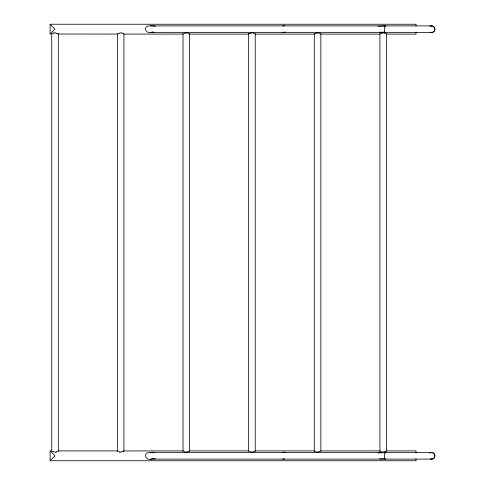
<?xml version="1.0" encoding="UTF-8"?>
<svg xmlns="http://www.w3.org/2000/svg" width="485" height="485" viewBox="0 0 485 485"><rect width="100%" height="100%" fill="white"/><g stroke="black" fill="none" stroke-linecap="round" stroke-linejoin="round"><path stroke-width="0.73" d="M385.63 32.222L379.591 32.204M385.63 458.877L379.591 458.858M50.131 34.059L55.017 29.173L50.107 24.262L50.094 34.096M50.094 450.904L50.094 460.75L55.017 455.827L50.131 450.941M429.601 453.239L430.795 452.65A6.463 4.565 90 0 1 432.45 452.65C436.318 453.808 434.796 459.089 432.505 458.986A6.463 4.565 90 0 1 430.795 459.004L430.541 458.925M248.678 34.077L249.06 33.835M314.316 34.077L316.293 33.059M320.858 34.096L379.931 34.096L381.931 33.059M189.538 450.929L187.574 451.941M255.177 450.929L253.212 451.941M386.454 450.929L416.033 450.904L416.033 452.875M123.869 450.947L183.015 450.904M429.807 26.439L430.795 25.996A6.463 4.565 90 0 1 432.45 25.996C436.312 27.16 434.821 32.41 432.505 32.337A6.463 4.565 90 0 1 430.795 32.349L430.541 32.271M386.369 450.989L384.496 451.941M123.784 451.001L123.536 451.165M249.054 33.841L250.654 33.059M123.414 451.238L121.935 451.941M52.816 33.453L53.738 33.059M57.218 451.547L56.296 451.941M119.377 33.059L117.412 34.071L58.194 34.029M185.015 33.059L183.039 34.077L123.942 34.096M318.857 451.941L320.827 450.923L379.931 450.904M282.082 452.747L283.937 452.56M155.376 458.689L153.193 458.974M282.731 25.947L283.937 25.905M377.979 26.323L385.12 25.893L385.872 26.426M377.979 452.978L385.145 452.547L385.963 453.226M154.109 32.222L153.193 32.319M152.096 32.41C145.051 34.726 142.305 25.026 150.623 25.893L431.62 25.893M283.937 32.44L282.082 32.252M152.096 459.065C145.057 461.38 142.305 451.674 150.623 452.547L431.62 452.547M283.937 459.095L282.731 459.053M150.623 32.453L431.62 32.453M150.623 459.107L431.62 459.107M50.094 24.25L416.033 24.25L416.033 26.069M189.58 34.096L248.653 34.096M255.219 34.096L314.292 34.096M386.496 34.096L416.033 34.096L416.033 32.125M58.303 450.904L117.376 450.904M189.58 450.904L248.653 450.904M255.219 450.904L314.292 450.904M50.094 460.75L416.033 460.75L416.033 458.931M150.623 25.893L152.096 25.935M150.623 452.547L152.096 452.59M153.193 26.026L155.376 26.311M153.193 452.681L154.109 452.778M384.496 33.059L385.411 33.453M318.857 33.059L319.773 33.453M253.212 33.059L254.134 33.453M187.574 33.059L188.495 33.453M121.935 33.059L122.857 33.453M56.296 33.059L58.097 33.962M381.931 451.941L381.016 451.547M316.293 451.941L315.377 451.547M250.654 451.941L249.733 451.547M185.015 451.941L184.094 451.547M119.377 451.941L118.455 451.547M53.738 451.941L51.774 450.929M386.496 33.714L386.496 451.286M379.931 33.714L379.931 451.286M320.858 33.714L320.858 451.286M314.292 33.714L314.292 451.286M255.219 33.714L255.219 451.286M248.653 33.714L248.653 451.286M189.58 33.714L189.58 451.286M183.015 33.714L183.015 451.286M123.942 33.714L123.942 451.286M117.376 33.714L117.376 451.286M58.303 33.714L58.303 451.286M51.737 33.714L51.737 451.286M431.026 25.947A3.28 3.28 0 0 1 434.887 29.488A3.28 3.28 0 0 1 430.413 32.222M385.048 32.477A3.316 0.679 90 0 1 384.429 29.173A3.316 0.679 90 0 1 385.048 25.869M153.133 31.925A24.559 19.133 0.3 0 1 152.054 32.01M152.132 25.547A24.559 19.921 -0.9 0 1 153.254 25.638M285.198 31.986A7.045 5.311 0.1 0 1 283.907 32.162M283.992 25.469A7.045 6.02 -4 0 1 284.501 25.517M430.413 452.778A3.28 3.28 0 0 1 434.887 455.512A3.28 3.28 0 0 1 431.026 459.053M385.048 459.131A3.316 0.679 90 0 1 384.429 455.827A3.316 0.679 90 0 1 385.048 452.523M153.133 458.58A24.559 19.133 0.3 0 1 152.054 458.664M152.132 452.202A24.559 19.921 -0.9 0 1 153.254 452.293M284.362 458.78A7.045 5.311 0.1 0 1 283.907 458.816M283.992 452.123A7.045 6.02 -4 0 1 285.441 452.353M382.138 33.277A2.667 1.4 -3.9 0 1 383.077 33.107M383.399 32.731A2.667 1.77 0 0 1 384.563 32.986M386.23 33.829A3.165 0.57 18.9 0 1 385.939 33.804M316.499 33.277A2.667 1.4 -3.9 0 1 317.439 33.107M317.76 32.731A2.667 1.77 0 0 1 318.924 32.986M320.591 33.829A3.165 0.57 18.9 0 1 320.3 33.804M250.86 33.277A2.667 1.4 -3.9 0 1 251.8 33.107M252.121 32.731A2.667 1.77 0 0 1 253.285 32.986M254.952 33.829A3.165 0.57 18.9 0 1 254.661 33.804M185.221 33.277A2.661 1.394 -3.9 0 1 186.161 33.107M186.482 32.731A2.667 1.77 0 0 1 187.646 32.986M189.32 33.829A3.165 0.57 18.9 0 1 189.023 33.811M119.583 33.277A2.667 1.4 -3.9 0 1 120.522 33.107M120.838 32.731A2.661 1.764 0 0 1 122.002 32.986M123.681 33.829A3.165 0.57 18.9 0 1 123.39 33.811M55.151 33.107A2.661 1.394 3.9 0 1 56.096 33.277M53.635 32.944A2.728 1.825 0 0 1 55.011 32.671M52.289 33.804A3.165 0.57 -18.9 0 1 51.998 33.829M384.29 451.723A2.667 1.4 -3.9 0 1 383.35 451.893M383.035 452.269A2.661 1.764 0 0 1 381.871 452.014M380.191 451.171A3.165 0.57 18.9 0 1 380.482 451.189M318.651 451.723A2.667 1.4 -3.9 0 1 317.711 451.893M317.39 452.269A2.667 1.77 0 0 1 316.226 452.014M314.553 451.171A3.165 0.57 18.9 0 1 314.844 451.189M253.012 451.723A2.667 1.4 -3.9 0 1 252.073 451.893M251.751 452.269A2.661 1.764 0 0 1 250.587 452.014M248.914 451.171A3.165 0.57 18.9 0 1 249.205 451.189M187.374 451.723A2.667 1.4 -3.9 0 1 186.434 451.893M186.113 452.269A2.661 1.764 0 0 1 184.949 452.014M183.269 451.171A3.165 0.57 18.9 0 1 183.566 451.189M121.735 451.723A2.661 1.394 -3.9 0 1 120.789 451.893M120.468 452.269A2.667 1.77 0 0 1 119.31 452.014M117.637 451.171A3.165 0.57 18.9 0 1 117.928 451.189M55.029 451.941A2.728 1.431 3.9 0 1 53.92 451.747M56.363 452.014A2.667 1.77 0 0 1 55.205 452.269M57.745 451.189A3.165 0.57 -18.9 0 1 58.042 451.171"/></g></svg>
